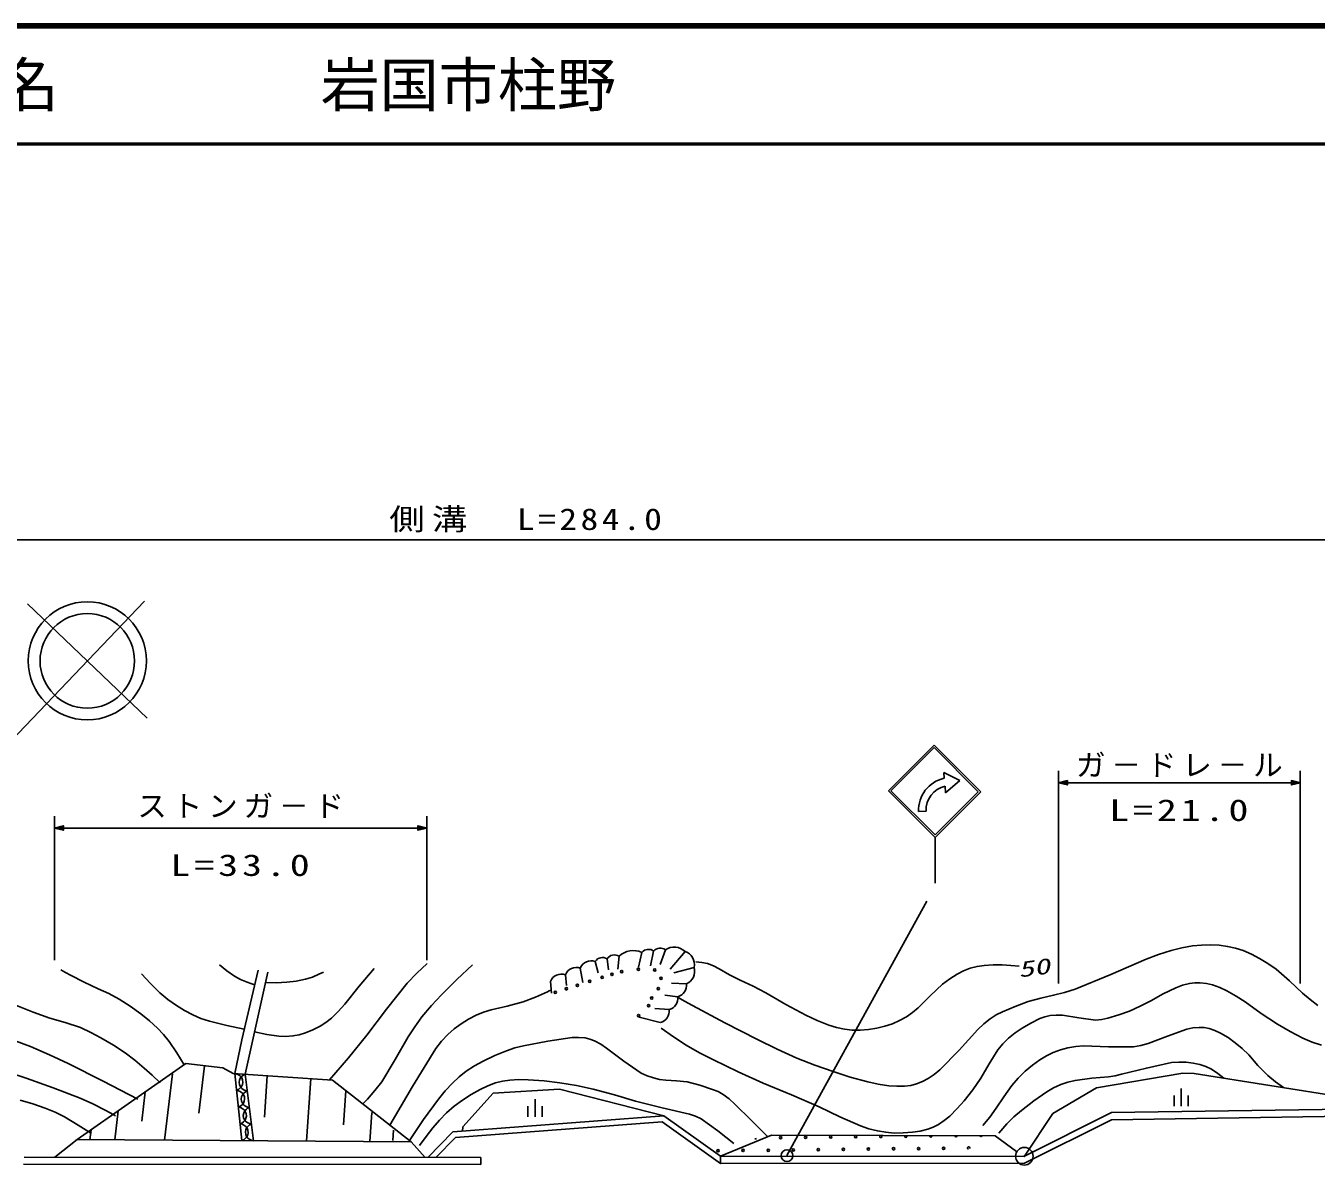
# Model space of a CAD drawing. Units: millimetres, scale not verified. Extents: x 40000 to 680000, y 20000 to 380000.
# Drawn here: x 380069 to 489292, y 283572 to 380000 of the extents above; entities that cross this region are included whole.
import ezdxf
from ezdxf.enums import TextEntityAlignment as Align

# ---------------------------------------------------------------- set-up
doc = ezdxf.new("R2010")
doc.units = ezdxf.units.MM
doc.header["$LTSCALE"] = 1000
for name, color, linetype, lineweight in [('M-BGD', 7, 'Continuous', 25), ('M-TTL', 2, 'Continuous', 140), ('M-TTL-LINE', 7, 'Continuous', 50)]:
    doc.layers.add(name, color=color, linetype=linetype, lineweight=lineweight)
doc.layers.add('M-BMK-SRVR', color=3, linetype='Continuous')
doc.layers.add('M-TTL-TXT', color=7, linetype='Continuous')
doc.styles.add('ＭＳ ゴシック', font='')
doc.styles.get('ＭＳ ゴシック').set_extended_font_data('MS Gothic')

# ---------------------------------------------------------------- blocks, each defined once
blk = doc.blocks.new('BUHIN2')
at = {"color": 3, "linetype": 'Continuous', "lineweight": 25}
for radius in [746, 22.5]:
    blk.add_circle((0, 0), radius, dxfattribs=at)
blk = doc.blocks.new('BUHIN85')
at = {"color": 7, "linetype": 'Continuous', "lineweight": 25}
blk.add_lwpolyline([(-704, -76), (-634, -232), (-535, -360), (-381, -501), (-217, -568), (-45, -603), (173, -580), (333, -509), (479, -408), (599, -238), (665, -92), (704, 76)], dxfattribs=at)
blk = doc.blocks.new('BUHIN86')
at = {"color": 7, "linetype": 'Continuous', "lineweight": 25}
blk.add_lwpolyline([(711, 63), (643, 222), (545, 353), (393, 497), (229, 568), (57, 607), (-163, 587), (-326, 519), (-474, 420), (-599, 251), (-668, 105), (-711, -63)], dxfattribs=at)
blk = doc.blocks.new('BUHIN88')
at = {"color": 7, "linetype": 'Continuous', "lineweight": 25}
for p, q in [((-750, 12), (750, -12)), ((-144, 602), (756, 588)), ((-163, -597), (737, -612))]:
    blk.add_line(p, q, dxfattribs=at)
blk = doc.blocks.new('BUHIN127')
at = {"color": 7, "linetype": 'Continuous', "lineweight": 25}
blk.add_circle((0, 0), 99.5, dxfattribs=at)
blk = doc.blocks.new('BUHIN221')
at = {"color": 7, "linetype": 'Continuous', "lineweight": 25}
blk.add_circle((0, 0), 498, dxfattribs=at)
blk = doc.blocks.new('BUHIN204')
at = {"layer": 'M-BGD'}
for points in [[(0, 0), (199, 747), (-176, 753)], [(2, 154), (-120, 705), (142, 701)], [(4, 229), (-92, 677), (114, 673)], [(5, 306), (-65, 648), (85, 646)], [(6, 381), (-37, 619), (57, 618)]]:
    blk.add_lwpolyline(points, close=True, dxfattribs=at)
for points in [[(1, 77), (-148, 734), (171, 729), (1, 79)], [(9, 591), (7, 457), (-9, 591), (28, 590), (7, 457)]]:
    blk.add_lwpolyline(points, dxfattribs=at)
blk = doc.blocks.new('BUHIN205')
at = {"layer": 'M-BGD'}
for points in [[(0, 0), (-199, -747), (176, -753)], [(-2, -154), (120, -705), (-142, -701)], [(-4, -229), (92, -677), (-114, -673)], [(-5, -306), (65, -648), (-85, -646)], [(-6, -381), (37, -619), (-57, -618)]]:
    blk.add_lwpolyline(points, close=True, dxfattribs=at)
for points in [[(-1, -77), (148, -734), (-171, -729), (-1, -79)], [(-9, -591), (-7, -457), (9, -591), (-28, -590), (-7, -457)]]:
    blk.add_lwpolyline(points, dxfattribs=at)

msp = doc.modelspace()

# ---------------------------------------------------------------- linework, layer by layer
at = {"layer": 'M-BGD'}
for p, q in [((278368, 336508), (551283, 336508)), ((372824, 313253), (390116, 331308)), ((380218, 331094), (390330, 321411)), ((453077, 315259), (456947, 319128)), ((456947, 319128), (460899, 315176)), ((456947, 318916), (453289, 315259)), ((460687, 315176), (456947, 318916)), ((457794, 316322), (457760, 316820)), ((457760, 316820), (459125, 316120)), ((467479, 298962), (467479, 316937)), ((487938, 316937), (487938, 298962)), ((457926, 315093), (457893, 315657)), ((459125, 316120), (457926, 315093)), ((467479, 315937), (487938, 315937)), ((457030, 311306), (453077, 315259)), ((453289, 315259), (457030, 311518)), ((460899, 315176), (457030, 311306)), ((457030, 311518), (460687, 315176)), ((455635, 313498), (456266, 313532)), ((382499, 300912), (382499, 313107)), ((414006, 313107), (414006, 300912)), ((382499, 312107), (414006, 312107)), ((457030, 311306), (457030, 307433)), ((456333, 305918), (444496, 284378)), ((432214, 301585), (431921, 300334)), ((433210, 301692), (432937, 300432)), ((434207, 301800), (433757, 300549)), ((435868, 301663), (434598, 300159)), ((428267, 300823), (428502, 299846)), ((429274, 301038), (429401, 300119)), ((430280, 301253), (430182, 300159)), ((398351, 294182), (399743, 300089)), ((400545, 299920), (398646, 291269)), ((425741, 299690), (425845, 298791)), ((427004, 300256), (427212, 299025)), ((436629, 300315), (434910, 299865)), ((424477, 299123), (424555, 298127)), ((435985, 298928), (434715, 298986)), ((435249, 297834), (434168, 297951)), ((433777, 295645), (431980, 296095)), ((434513, 296739), (433308, 296837)), ((397761, 291327), (398351, 294182)), ((393628, 292168), (384415, 285746)), ((396753, 291798), (393628, 292168)), ((395191, 291983), (394717, 287984)), ((397628, 291336), (396753, 291798)), ((392474, 291314), (391808, 285696)), ((406040, 290778), (397628, 291336)), ((398357, 285652), (397761, 291327)), ((398646, 291269), (399343, 285645)), ((400494, 291146), (400262, 287644)), ((404191, 290901), (403841, 285615)), ((412687, 285555), (406040, 290778)), ((470703, 290118), (478004, 291364)), ((478004, 291364), (478976, 291325)), ((478976, 291325), (497433, 288413)), ((390185, 289768), (389892, 287292)), ((407147, 289864), (406957, 286991)), ((417071, 286825), (419631, 289660)), ((419631, 289660), (425246, 290018)), ((425246, 290018), (434077, 287755)), ((467000, 287947), (470703, 290118)), ((471977, 288023), (497798, 288418)), ((387890, 288169), (387600, 285724)), ((409362, 288034), (409200, 285579)), ((416217, 286392), (434077, 287755)), ((434077, 287755), (438875, 284324)), ((464589, 284330), (471977, 288023)), ((467000, 287947), (464589, 284330)), ((471977, 287423), (464590, 283730)), ((498134, 287823), (471977, 287423)), ((385595, 286569), (385495, 285726)), ((411183, 286530), (411126, 285657)), ((414085, 284228), (416217, 286392)), ((433938, 287243), (416442, 285908)), ((417019, 286453), (417071, 286825)), ((438869, 283716), (433938, 287243)), ((382528, 284249), (384417, 285746)), ((384398, 285746), (412687, 285555)), ((412687, 285555), (413883, 284228)), ((416442, 285908), (414787, 284227)), ((438875, 284324), (443183, 286103)), ((443183, 286103), (462120, 286064)), ((462120, 286064), (463926, 284730)), ((418593, 284225), (379920, 284250)), ((418593, 284225), (418593, 283625)), ((464589, 284330), (438869, 284316)), ((438869, 283716), (438869, 284316)), ((418593, 283625), (379865, 283650)), ((464590, 283730), (438869, 283716))]:
    msp.add_line(p, q, dxfattribs=at)
for points in [[(489437, 297095), (488768, 297588), (488132, 298132), (487033, 299162), (485893, 300149), (485211, 300635), (484485, 301078), (483809, 301429), (483098, 301730), (482460, 301939), (481796, 302092), (481092, 302189), (480370, 302227), (479588, 302205), (478810, 302123), (477912, 301964), (477018, 301744), (475955, 301413), (474901, 301021), (471909, 299712), (468897, 298460), (467991, 298178), (467061, 297952), (465988, 297716), (464922, 297419), (463816, 297015), (462729, 296553), (462196, 296285), (461695, 295964), (461162, 295530), (460664, 295047), (459067, 293316), (457432, 291632), (456962, 291243), (456454, 290902), (455974, 290650), (455471, 290455), (454969, 290328), (454455, 290261), (453794, 290246), (453132, 290290), (452226, 290426), (451327, 290622), (449859, 291035), (448393, 291511), (446852, 292036), (445339, 292616), (443663, 293391), (442013, 294219), (439243, 295627), (436503, 297087), (435823, 297465), (435143, 297845)], [(396465, 300521), (397078, 300015), (397722, 299564), (398247, 299287), (398812, 299060), (399124, 298950), (399449, 298841)], [(405774, 290796), (407373, 292660), (408930, 294567), (410608, 296789), (412336, 298975), (413175, 299817), (414047, 300632)], [(417889, 300530), (416547, 299287), (415248, 298001), (414405, 297081), (413600, 296114), (412988, 295287), (412426, 294428), (411343, 292516), (410210, 290639), (409620, 289886), (408977, 289163), (408773, 288944), (408568, 288727)], [(436789, 300779), (437286, 300735), (437767, 300633), (438274, 300436), (438764, 300180), (439634, 299674), (440531, 299222), (441633, 298713), (442717, 298145), (444395, 297181), (446101, 296271), (447053, 295826), (448038, 295432), (448697, 295227), (449369, 295081), (450022, 295012), (450691, 295002), (451392, 295051), (452095, 295161), (452766, 295326), (453420, 295549), (454028, 295816), (454606, 296136), (455112, 296488), (455590, 296895), (456609, 297913), (457669, 298886), (458275, 299342), (458916, 299749), (459442, 300017), (460001, 300234), (460582, 300388), (461184, 300485), (461950, 300536), (462717, 300526), (463435, 300481), (464154, 300419)], [(393478, 292057), (392862, 293071), (392199, 294046), (391732, 294628), (391212, 295178), (390529, 295796), (389797, 296376), (388899, 297020), (387963, 297617), (387096, 298091), (386203, 298511), (385012, 299053), (383847, 299649), (383435, 299874), (383023, 300100)], [(389858, 299758), (390616, 298937), (391416, 298160), (392095, 297601), (392812, 297088), (393491, 296663), (394206, 296285), (394896, 295999), (395618, 295766), (397082, 295400), (398563, 295084)], [(399431, 294847), (400457, 294646), (401495, 294505), (402085, 294477), (402682, 294511), (403210, 294608), (403736, 294767), (404377, 295029), (404990, 295344), (405475, 295654), (405934, 296020), (406521, 296590), (407065, 297202), (408297, 298723), (409557, 300231)], [(400350, 299035), (401259, 299016), (402162, 299057), (402962, 299158), (403755, 299320), (404325, 299495), (404885, 299731), (405074, 299820), (405272, 299916)], [(410891, 286973), (412807, 290233), (414773, 293459), (415264, 294066), (415800, 294633), (416337, 295109), (416914, 295539), (417535, 295926), (418194, 296266), (418814, 296520), (419453, 296717), (420811, 297033), (422156, 297408), (423203, 297802), (424235, 298256), (424380, 298322), (424534, 298393)], [(433851, 295178), (434885, 294427), (435950, 293727), (437099, 293081), (438287, 292483), (440374, 291472), (442482, 290518), (444866, 289539), (447232, 288500), (448962, 287672), (450714, 286899), (451422, 286659), (452157, 286474), (452856, 286355), (453570, 286296), (454337, 286297), (455116, 286359), (455774, 286459), (456427, 286619), (456883, 286788), (457314, 287013), (457810, 287348), (458275, 287734), (458909, 288363), (459493, 289026), (460225, 289953), (460914, 290923), (461606, 292144), (462351, 293333), (462781, 293846), (463255, 294318), (463813, 294766), (464409, 295168), (465138, 295603), (465891, 295982), (466330, 296139), (466786, 296238), (467294, 296281), (467814, 296263), (469209, 296030), (470614, 295858), (471136, 295908), (471664, 296020), (472589, 296288), (473498, 296615), (474406, 297021), (475301, 297488), (476343, 298062), (477419, 298586), (477975, 298796), (478558, 298951), (479012, 299014), (479479, 299018), (479994, 298955), (480514, 298829), (481127, 298610), (481725, 298332), (482511, 297887), (483268, 297389), (484628, 296420), (486026, 295497), (487076, 294878), (488156, 294311), (488940, 293992), (489746, 293729)], [(379295, 297097), (380684, 296533), (382101, 296022), (383407, 295650), (384701, 295218), (385579, 294814), (386433, 294355), (387478, 293740), (388489, 293075), (389309, 292457), (390092, 291791), (390763, 291177), (391432, 290543)], [(461074, 286936), (461663, 287638), (462211, 288385), (462845, 289368), (463533, 290323), (464076, 290935), (464672, 291516), (465266, 292025), (465897, 292486), (466453, 292822), (467040, 293106), (467644, 293332), (468274, 293503), (468935, 293615), (469600, 293666), (471704, 293602), (473830, 293597), (474446, 293698), (475059, 293860), (476694, 294500), (478346, 295082), (478860, 295188), (479388, 295234), (479813, 295216), (480240, 295136), (480722, 294975), (481189, 294756), (481828, 294367), (482438, 293926), (483032, 293439), (483580, 292912), (484362, 292017), (485193, 291158), (485842, 290631), (486521, 290134)], [(389550, 289149), (386618, 290693), (383654, 292185), (382076, 292924), (380476, 293606), (379178, 294097)], [(412553, 285652), (413745, 287425), (414994, 289172), (415562, 289868), (416177, 290523), (416743, 291043), (417348, 291516), (418050, 291975), (418794, 292388), (419762, 292852), (420750, 293259), (421467, 293501), (422199, 293685), (424251, 294059), (426313, 294373), (426860, 294388), (427410, 294342), (427824, 294247), (428219, 294094), (428733, 293809), (429233, 293463), (430681, 292385), (432154, 291364), (432654, 291138), (433187, 290964), (433709, 290835), (434241, 290765), (435148, 290721), (436055, 290616), (437125, 290336), (438198, 289991), (438667, 289797), (439107, 289551), (439607, 289176), (440082, 288743), (441452, 287381), (442810, 286022)], [(481467, 290932), (480962, 291337), (480425, 291692), (479956, 291915), (479453, 292087), (478873, 292217), (478287, 292287), (477668, 292301), (477043, 292253), (474920, 291796), (472813, 291280), (472279, 291130), (471719, 291037), (470304, 290925), (468886, 290751), (468273, 290602), (467668, 290392), (467065, 290108), (466487, 289769), (465396, 289014), (464337, 288207), (463707, 287655), (463119, 287061), (462776, 286685), (462430, 286296)], [(378536, 291453), (380105, 290939), (382398, 290115), (384676, 289233), (385744, 288759), (386794, 288226), (387223, 287992), (387660, 287750)], [(440005, 285418), (438649, 286481), (437247, 287503), (436761, 287728), (436239, 287903), (433946, 288425), (431675, 289004), (429893, 289535), (428088, 290009), (426683, 290312), (425268, 290555), (423944, 290711), (422604, 290808), (421812, 290823), (421025, 290777), (420426, 290682), (419839, 290528), (419171, 290285), (418522, 289985), (417754, 289555), (417019, 289074), (416328, 288556), (415679, 287994), (415082, 287395), (414524, 286747), (413948, 286007), (413391, 285248)], [(385619, 286240), (384504, 286971), (383353, 287653), (382544, 288057), (381708, 288407), (380661, 288771), (379581, 289083)]]:
    msp.add_lwpolyline(points, dxfattribs=at)
for centre, radius in [((385274, 326253), 5000), ((385274, 326253), 4000), ((428854, 299475), 99.5), ((429684, 299719), 99.5), ((430514, 299963), 99.5), ((431921, 300159), 99.5), ((433308, 300100), 99.5), ((433836, 299397), 99.5), ((426763, 298791), 99.5), ((427808, 299133), 99.5), ((433601, 298517), 99.5), ((432781, 297072), 99.5), ((433054, 297716), 99.5), ((431940, 296231), 99.5), ((443957, 285913), 99.5), ((446078, 285936), 99.5), ((448199, 285959), 99.5), ((450320, 285982), 99.5), ((455635, 284980), 99.5), ((457756, 285003), 99.5), ((438666, 284794), 99.5), ((440787, 284817), 99.5), ((442908, 284840), 99.5), ((445029, 284864), 99.5), ((447150, 284887), 99.5), ((449272, 284910), 99.5), ((451393, 284933), 99.5), ((453514, 284957), 99.5)]:
    msp.add_circle(centre, radius, dxfattribs=at)
for centre, radius, start, end in [((458421, 313605), 2788, 102.99844, 182.19086), ((458354, 313619), 2090, 102.72791, 182.39496), ((431493, 299985), 1755, 65.74396, 133.74335), ((432769, 301115), 727, 52.55237, 139.758), ((433765, 301223), 727, 52.55237, 139.758), ((434955, 300728), 1307, 45.68671, 124.89758), ((435509, 300571), 1149, 347.11676, 71.83502), ((427933, 299876), 1004, 70.55121, 157.75684), ((428883, 300402), 746, 58.45398, 145.65961), ((429890, 300617), 746, 58.45398, 145.65961), ((425406, 298743), 1004, 70.55121, 157.75684), ((426670, 299310), 1004, 70.55121, 157.75684), ((435559, 299969), 1125, 292.23749, 17.90558), ((435042, 298767), 956, 282.47162, 9.67731), ((434307, 297673), 956, 282.47162, 9.67731), ((433571, 296579), 956, 282.47162, 9.67731), ((441836, 285889), 99.5, 241.08935, 323.22433), ((452442, 286006), 99.5, 128.03988, 51.72533), ((454563, 286029), 99.5, 149.291, 30.47421), ((456684, 286052), 99.5, 166.49646, 13.26875), ((458805, 286075), 99.5, 182.51282, 357.25239), ((459877, 285026), 99.5, 337.93799, 255.19211), ((460926, 286099), 99.5, 198.74476, 341.02045)]:
    msp.add_arc(centre, radius, start, end, dxfattribs=at)
at = {"layer": 'M-TTL'}
msp.add_line((680000, 380000), (40000, 380000), dxfattribs=at)
at = {"layer": 'M-TTL-LINE'}
msp.add_line((40000, 370000), (680000, 370000), dxfattribs=at)

# ---------------------------------------------------------------- block references
at = {"rotation": 270.90706}
for name, p in [('BUHIN204', (467479, 315937)), ('BUHIN205', (487938, 315937)), ('BUHIN204', (382499, 312107)), ('BUHIN205', (414006, 312107))]:
    msp.add_blockref(name, p, dxfattribs=at)
at = {"layer": 'M-BGD', "rotation": 270.90706}
for name, p in [('BUHIN127', (424887, 298205)), ('BUHIN127', (425825, 298498)), ('BUHIN86', (397835, 290618)), ('BUHIN85', (398733, 290566)), ('BUHIN86', (397985, 289199)), ('BUHIN85', (398907, 289160)), ('BUHIN88', (477858, 289320)), ('BUHIN86', (398134, 287780)), ('BUHIN85', (399081, 287754)), ('BUHIN88', (423169, 288416)), ('BUHIN86', (398283, 286361)), ('BUHIN85', (399256, 286348)), ('BUHIN221', (444496, 284378))]:
    msp.add_blockref(name, p, dxfattribs=at)
at = {"layer": 'M-BMK-SRVR', "rotation": 270.90706}
msp.add_blockref('BUHIN2', (464589, 284330), dxfattribs=at)

# ---------------------------------------------------------------- texts
at = {"layer": 'M-BGD', "style": 'ＭＳ ゴシック', "oblique": 15, "width": 1.5}
msp.add_text('50', height=1320, rotation=7.5, dxfattribs=at).set_placement((464215, 299065), align=Align.BOTTOM_LEFT)
at = {"layer": 'M-BGD', "char_height": 1833, "attachment_point": 7, "style": 'ＭＳ ゴシック'}
for s, insert in [('\\T1.2;\\W1.2;側溝\u3000L=284.0', (410838, 337130)), ('\\T1.2;ガ－ドレ－ル', (468958, 316417)), ('\\T1.2;ストンガ－ド', (389502, 312949)), ('\\T1.2;\\W1.35;L=21.0', (471771, 312675)), ('\\T1.2;\\W1.35;L=33.0', (392315, 308020))]:
    msp.add_mtext(s, dxfattribs=dict(at, insert=insert))
at = {"layer": 'M-TTL-TXT', "style": 'ＭＳ ゴシック'}
for s, p in [('地 名', (370380, 375000)), ('岩国市柱野', (405024, 375000))]:
    msp.add_text(s, height=3666, dxfattribs=at).set_placement(p, align=Align.MIDDLE_LEFT)

doc.saveas('drawing.dxf')
